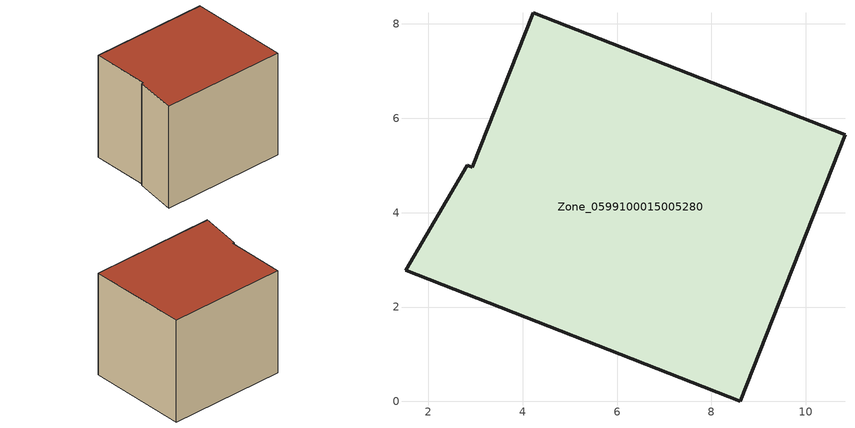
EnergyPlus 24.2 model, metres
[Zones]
Zone_0599100015005280
 floor ground (C_G): 2.93,4.96 4.22,8.24 10.83,5.65 8.61,0 1.52,2.78 2.83,5.01 z0.94
 wall outside (C_F): 8.61,0 10.83,5.65 4.22,8.24 2.93,4.96 2.83,5.01 1.52,2.78 8.61,0 z0.94:7.25
 roof outside (C_R): 2.83,5.01 1.52,2.78 8.61,0 10.83,5.65 4.22,8.24 2.93,4.96 z7.25
[BUILDING]
Pand.0599100015005280: North Axis=0; Terrain=City; Loads Convergence Tolerance Value=0.04; Temperature Convergence Tolerance Value=0.4; Solar Distribution=FullExterior; Maximum Number of Warmup Days=25; Minimum Number of Warmup Days=1
[Site:Location]
Rotterdam.The.Hague.AP_ZH_NLD Design_Conditions: Latitude=51.96; Longitude=4.45; Time Zone=1; Elevation=-4.5
[SITE:GROUNDTEMPERATURE:BUILDINGSURFACE]
18, 18, 18, 18, 18, 18, 18, 18, 18, 18, 18, 18
[MATERIAL] Thermal Absorptance=0.9; Solar Absorptance=0.7; Visible Absorptance=0.7
Name | Roughness | Thickness | Conductivity | Density | Specific Heat
G.TI.1946-1964 | MediumSmooth | 0.15 | 1 | 540 | 1210
F.TI.1946-1964 | Rough | 0.3 | 0.857143 | 1920 | 840
R.TI.1946-1964 | MediumRough | 0.2 | 0.277778 | 1500 | 1000
[CONSTRUCTION]
C_G: G.TI.1946-1964
C_F: F.TI.1946-1964
C_R: R.TI.1946-1964
[ZONE]
Zone_0599100015005280: Type=1; Multiplier=1; Ceiling Height=Autocalculate; Volume=Autocalculate; Floor Area=autocalculate; Part of Total Floor Area=Yes
[ZONEINFILTRATION:DESIGNFLOWRATE]
Infil_Zone_0599100015005280: Zone or ZoneList or Space or SpaceList=Zone_0599100015005280; Schedule=AlwaysOn; Design Flow Rate Calculation Method=Flow/Area; Flow Rate per Floor Area=0.003; Constant Term Coefficient=1; Temperature Term Coefficient=0; Velocity Term Coefficient=0; Velocity Squared Term Coefficient=0
[HVACTEMPLATE:ZONE:IDEALLOADSAIRSYSTEM]
Zone_0599100015005280: Maximum Heating Supply Air Temperature=50; Minimum Cooling Supply Air Temperature=13; Maximum Heating Supply Air Humidity Ratio=0.0156; Minimum Cooling Supply Air Humidity Ratio=0.0077; Heating Limit=NoLimit; Cooling Limit=NoLimit; Dehumidification Control Type=ConstantSensibleHeatRatio; Cooling Sensible Heat Ratio=0.7; Dehumidification Setpoint=60; Humidification Control Type=None; Humidification Setpoint=30; Outdoor Air Method=None; Outdoor Air Flow Rate per Person=0.00944; Outdoor Air Flow Rate per Zone Floor Area=0; Outdoor Air Flow Rate per Zone=0; Demand Controlled Ventilation Type=None; Outdoor Air Economizer Type=NoEconomizer; Heat Recovery Type=None; Sensible Heat Recovery Effectiveness=0.7; Latent Heat Recovery Effectiveness=0.65
[ZONECONTROL:THERMOSTAT]
ThermostatControl_Zone_0599100015005280: Zone or ZoneList=Zone_0599100015005280; Control Type Schedule=DualSetpointControlType; Control 1=Thermostat_Zone_0599100015005280; Temperature Difference Between Cutout And Setpoint=0
[THERMOSTATSETPOINT:DUALSETPOINT]
Thermostat_Zone_0599100015005280: Heating Setpoint Temperature Schedule=HeatingSetpoint_Zone_0599100015005280; Cooling Setpoint Temperature Schedule=CoolingSetpoint_Zone_0599100015005280
[SCHEDULE:COMPACT]
HeatingSetpoint_Zone_0599100015005280: Through: 12/31, For: AllDays, Until: 24:00, 21
CoolingSetpoint_Zone_0599100015005280: Through: 12/31, For: AllDays, Until: 24:00, 24
DualSetpointControlType: Through: 12/31, For: AllDays, Until: 24:00, 4
AlwaysOn: Through: 12/31, For: AllDays, Until: 24:00, 1
